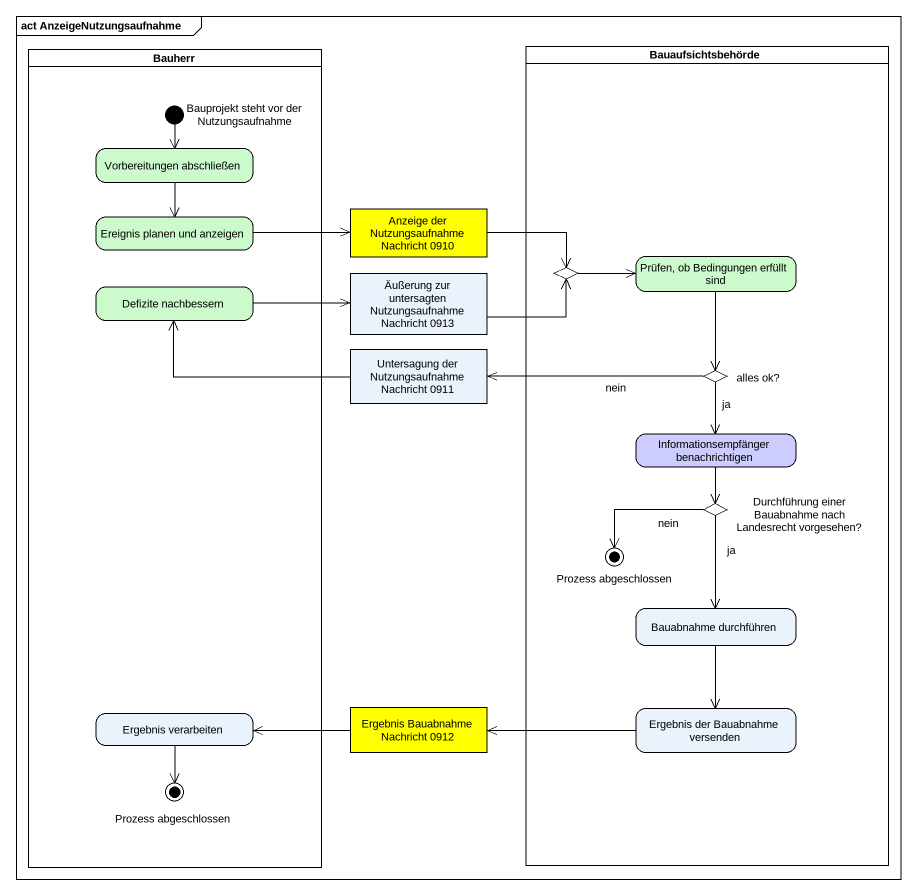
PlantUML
@startuml
mainframe act AnzeigeNutzungsaufnahme
hide empty description
state Bauherr <<partition>> {
  state "Bauprojekt steht vor der Nutzungsaufnahme" as Bauprojekt_steht_vor_der <<start>>
  state "Vorbereitungen abschließen" as Vorbereitungen_abschließen #CCFACC
  state "Ereignis planen und anzeigen" as Ereignis_planen_und_anzeigen #CCFACC
  state "Defizite nachbessern" as Defizite_nachbessern #CCFACC
  state "Ergebnis verarbeiten" as Ergebnis_verarbeiten
  state "Prozess abgeschlossen" as Prozess_abgeschlossen_2 <<end>>
}
state Bauaufsichtsbehörde <<partition>> {
  state choice1 <<choice>>
  state "Prüfen, ob Bedingungen erfüllt sind" as Prüfen_ob_Bedingungen #CCFACC
  state "alles ok?" as alles_ok <<choice>>
  state "Informationsempfänger benachrichtigen" as Informationsempfänger #CCCCFF
  state "Durchführung einer Bauabnahme nach Landesrecht vorgesehen?" as Durchführung_einer <<choice>>
  state "Prozess abgeschlossen" as Prozess_abgeschlossen <<end>>
  state "Bauabnahme durchführen" as Bauabnahme_durchführen
  state "Ergebnis der Bauabnahme versenden" as Ergebnis_der_Bauabnahme
}
state "Anzeige der Nutzungsaufnahme Nachricht 0910" as Anzeige_der <<object>> #FFFF00
state "Äußerung zur untersagten Nutzungsaufnahme Nachricht 0913" as Äußerung_zur_untersagten <<object>>
state "Untersagung der Nutzungsaufnahme Nachricht 0911" as Untersagung_der <<object>>
state "Ergebnis Bauabnahme Nachricht 0912" as Ergebnis_Bauabnahme <<object>> #FFFF00
Bauprojekt_steht_vor_der --> Vorbereitungen_abschließen
Vorbereitungen_abschließen --> Ereignis_planen_und_anzeigen
Ereignis_planen_und_anzeigen -right-> Anzeige_der
Anzeige_der -right-> choice1
Äußerung_zur_untersagten -right-> choice1
choice1 -right-> Prüfen_ob_Bedingungen
Prüfen_ob_Bedingungen --> alles_ok
Defizite_nachbessern -right-> Äußerung_zur_untersagten
Untersagung_der -left-> Defizite_nachbessern
alles_ok -left-> Untersagung_der : nein
alles_ok --> Informationsempfänger : ja
Informationsempfänger --> Durchführung_einer
Durchführung_einer -left-> Prozess_abgeschlossen : nein
Durchführung_einer --> Bauabnahme_durchführen : ja
Bauabnahme_durchführen --> Ergebnis_der_Bauabnahme
Ergebnis_verarbeiten --> Prozess_abgeschlossen_2
Ergebnis_Bauabnahme -left-> Ergebnis_verarbeiten
Ergebnis_der_Bauabnahme -left-> Ergebnis_Bauabnahme
@enduml
